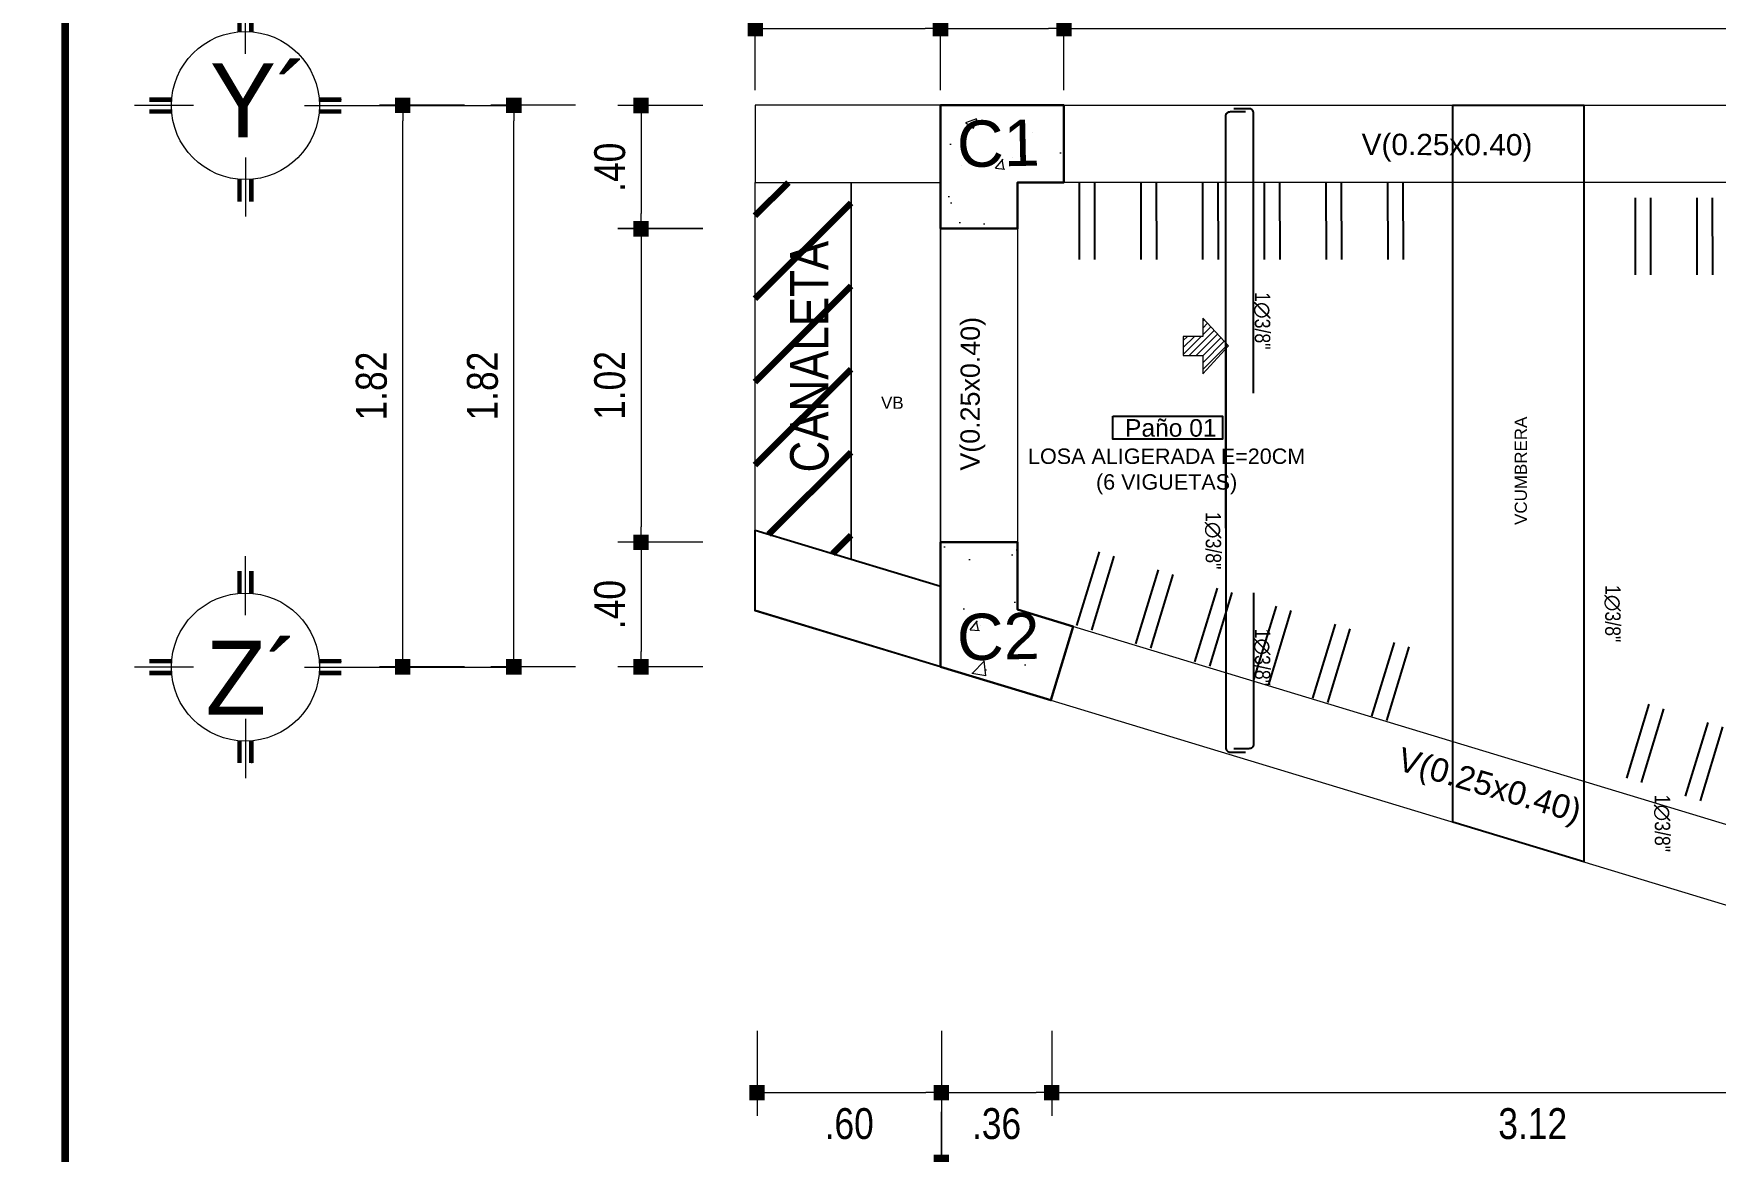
# Model space of a CAD drawing. Header units: millimetres. Extents: x -3570 to 5754, y -12788176 to 1214.
# Drawn here: x 3316.53 to 3327.43, y 1127.01 to 1134.26 of the extents above; entities that cross this region are included whole.
import ezdxf
from ezdxf import colors
from ezdxf.entities.mleader import LeaderData, LeaderLine
from ezdxf.math import Vec2, Vec3

# ---------------------------------------------------------------- set-up
doc = ezdxf.new("R2010")
doc.units = ezdxf.units.MM
doc.linetypes.add('ACAD_ISO04W100', pattern=[30, 24, -3, 0, -3])
doc.linetypes.add('DASHDOTX2', pattern=[2, 1, -0.5, 0, -0.5])
for name, color, linetype in [('.D1 cotas', 1, 'Continuous'), ('.D1 Texto', 7, 'Continuous'), ('.N1 Muros Altos', 220, 'Continuous'), ('0.01PUNTOS', 10, 'Continuous'), ('Tierra de chacr', 254, 'Continuous'), ('viguetas', 4, 'DASHDOTX2')]:
    doc.layers.add(name, color=color, linetype=linetype)
for name, color, linetype, lineweight in [('49. EJES.', 152, 'Continuous', 5), ('COTAS & TEXTOS', 131, 'Continuous', 0), ('Letras', 21, 'Continuous', 20), ('MEMBR', 250, 'Continuous', 25), ('P-Columnas-existentes', 8, 'Continuous', 50), ('SGE_0.05', 8, 'Continuous', 0), ('TEXT', 9, 'Continuous', 0), ('Texto', 7, 'Continuous', 5), ('TEXTOS', 2, 'Continuous', 20)]:
    doc.layers.add(name, color=color, linetype=linetype, lineweight=lineweight)
doc.styles.add('Anot 1.5mm', font='ARIALN.TTF', dxfattribs={"height": 0.0015})
doc.styles.add('Anot 2mm', font='ARIALN.TTF', dxfattribs={"height": 0.002})
doc.styles.add('ARIAL', font='arial.ttf')
doc.styles.add('arial narrow', font='ARIALN.TTF')
doc.styles.add('nemi', font='GOTHIC.TTF')
doc.styles.get("Standard").update_dxf_attribs({"font": 'arial.ttf'})
doc.dimstyles.new('ROMAN50', dxfattribs={"dimtxt": 0.1, "dimasz": 0.05, "dimexe": 0.075, "dimexo": 0.05, "dimgap": 0.05, "dimtad": 2, "dimzin": 4, "dimdsep": 46, "dimtxsty": 'arial narrow', "dimblk": 'BOXFILLED', "dimcen": 0.07, "dimclrd": 142, "dimclre": 142, "dimclrt": 2, "dimaunit": 1, "dimadec": 0, "dimazin": 0, "dimtfac": 1, "dimtix": 1, "dimtmove": 0, "dimatfit": 3, "dimldrblk": 'BOXFILLED', "dimfxl": 0.2, "dimfxlon": 1, "dimtolj": 1, "dimtzin": 0, "dimlwd": 9, "dimlwe": 9, "dimarcsym": 0})

# ---------------------------------------------------------------- blocks, each defined once
blk = doc.blocks.new('*U1096')
at = {"layer": 'viguetas', "color": 2, "ltscale": 0.5}
for p, q in [((0.1249, 0.0253), (-0.1251, 0.0247)), ((0.1251, -0.0247), (-0.1249, -0.0253))]:
    blk.add_line(p, q, dxfattribs=at)
blk = doc.blocks.new('*U1097')
at = {"color": 0, "linetype": 'ByBlock', "lineweight": -2, "transparency": 16777216}
for p in [(0, 1), (0, 0.8), (0, 0.6), (0, 0.4), (0, 0.2), (0, 0)]:
    blk.add_blockref('*U1096', p, dxfattribs=at)
blk = doc.blocks.new('*U1098')
at = {"layer": 'viguetas', "color": 2, "ltscale": 0.5}
for p, q in [((0.1249, 0.0253), (-0.1251, 0.0247)), ((0.1251, -0.0247), (-0.1249, -0.0253))]:
    blk.add_line(p, q, dxfattribs=at)
blk = doc.blocks.new('*U1099')
at = {"color": 0, "linetype": 'ByBlock', "lineweight": -2, "transparency": 16777216}
for p in [(0, 1), (0, 0.8), (0, 0.6), (0, 0.4), (0, 0.2), (0, 0)]:
    blk.add_blockref('*U1098', p, dxfattribs=at)
blk = doc.blocks.new('*U1101')
at = {"layer": 'viguetas', "color": 2, "ltscale": 0.5}
for p, q in [((0.1249, 0.0253), (-0.1251, 0.0247)), ((0.1251, -0.0247), (-0.1249, -0.0253))]:
    blk.add_line(p, q, dxfattribs=at)
blk = doc.blocks.new('*U1095')
at = {"color": 0, "linetype": 'ByBlock', "lineweight": -2, "transparency": 16777216}
for p in [(0, 1), (0, 0.8), (0, 0.6), (0, 0.4), (0, 0.2), (0, 0)]:
    blk.add_blockref('*U1101', p, dxfattribs=at)
blk = doc.blocks.new('*U1100')
at = {"layer": 'viguetas', "color": 2, "ltscale": 0.5}
for p, q in [((0.1249, 0.0253), (-0.1251, 0.0247)), ((0.1251, -0.0247), (-0.1249, -0.0253))]:
    blk.add_line(p, q, dxfattribs=at)
blk = doc.blocks.new('*U1094')
at = {"color": 0, "linetype": 'ByBlock', "lineweight": -2, "transparency": 16777216}
for p in [(0, 1), (0, 0.8), (0, 0.6), (0, 0.4), (0, 0.2), (0, 0)]:
    blk.add_blockref('*U1100', p, dxfattribs=at)
blk = doc.blocks.new('*U247')
at = {"layer": '.N1 Muros Altos'}
blk.add_lwpolyline([(-36.245, -27.679), (-43.509, -27.679, 0.426082), (-43.626, -27.802), (-43.626, -28.192)], format="xyb", dxfattribs=at)
blk = doc.blocks.new('*U204')
at = {"layer": '.N1 Muros Altos'}
blk.add_lwpolyline([(-32.82, -27.679), (-43.509, -27.679, 0.426082), (-43.626, -27.802), (-43.626, -28.192)], format="xyb", dxfattribs=at)
blk = doc.blocks.new('*U205')
at = {"layer": '.N1 Muros Altos'}
blk.add_lwpolyline([(-39.586, -27.679), (-43.509, -27.679, 0.426082), (-43.626, -27.802), (-43.626, -28.192)], format="xyb", dxfattribs=at)
blk = doc.blocks.new('*U97')
at = {"layer": '.N1 Muros Altos'}
blk.add_lwpolyline([(-33.099, -27.679), (-43.509, -27.679, 0.426082), (-43.626, -27.802), (-43.626, -28.192)], format="xyb", dxfattribs=at)
blk = doc.blocks.new('C14')
at = {"layer": 'SGE_0.05'}
h = blk.add_hatch(dxfattribs=at)
h.set_pattern_fill('AR-CONC', color=8, scale=0.002)
h.paths.add_polyline_path([(3297.82, 1121.1203), (3298.1778, 1121.0118), (3298.2503, 1121.251), (3298.07, 1121.3057), (3298.07, 1121.5241), (3297.82, 1121.5241)])
h.paths.add_polyline_path([(3301.5461, 1120.3666), (3301.2961, 1120.3666), (3301.2961, 1120.0665), (3301.5461, 1119.9908)])
h.paths.add_polyline_path([(3301.5461, 1122.9409), (3301.1461, 1122.9409), (3301.1461, 1122.6909), (3301.2961, 1122.6909), (3301.2961, 1122.5409), (3301.5461, 1122.5409)])
h.paths.add_polyline_path([(3297.82, 1122.9409), (3297.82, 1122.5409), (3298.07, 1122.5409), (3298.07, 1122.6909), (3298.22, 1122.6909), (3298.22, 1122.9409)])
at = {"color": 5, "lineweight": 30, "elevation": 0}
for points in [[(3297.82, 1122.9409), (3297.82, 1122.5409), (3298.07, 1122.5409), (3298.07, 1122.6909), (3298.22, 1122.6909), (3298.22, 1122.9409), (3297.82, 1122.9409)], [(3297.82, 1121.5241), (3297.82, 1121.1203), (3298.1778, 1121.0118), (3298.2503, 1121.251), (3298.07, 1121.3057), (3298.07, 1121.5241), (3297.82, 1121.5241)]]:
    blk.add_lwpolyline(points, dxfattribs=at)
at = {"color": 5, "lineweight": 30}
for points in [[(3301.5461, 1122.9409), (3301.5461, 1122.5409), (3301.2961, 1122.5409), (3301.2961, 1122.6909), (3301.1461, 1122.6909), (3301.1461, 1122.9409), (3301.5461, 1122.9409)], [(3301.2961, 1120.3666), (3301.5461, 1120.3666), (3301.5461, 1119.9908), (3301.2961, 1120.0665), (3301.2961, 1120.3666)]]:
    blk.add_lwpolyline(points, dxfattribs=at)
at = {"layer": 'COTAS & TEXTOS', "color": 7, "attachment_point": 1, "rotation": 1.2042, "style": 'ARIAL'}
for s, insert, char_height, width in [('C1', (3301.2672, 1122.9017, -1333), 0.15, 0.065993), ('C1', (3297.8716, 1122.8899, -1333), 0.15, 0.065993), ('C2', (3297.8716, 1121.2909, -1333), 0.15, 0.070307), ('C3', (3301.3111, 1120.2767, -1235.5015), 0.13903, 0.061166)]:
    blk.add_mtext(s, dxfattribs=dict(at, insert=insert, char_height=char_height, width=width))
blk = doc.blocks.new('_BoxFilled')
at = {"color": 0, "linetype": 'ByBlock', "lineweight": -2}
blk.add_line((-0.5, 0), (-1, 0), dxfattribs=at)
at = {"color": 0, "linetype": 'ByBlock'}
blk.add_solid([(-0.5, 0.5), (0.5, 0.5), (-0.5, -0.5), (0.5, -0.5)], dxfattribs=at)
blk = doc.blocks.new('*D1103')
at = {"color": 142, "lineweight": 9, "transparency": 16777216}
for p, q in [((3413.2094, 1142.2299), (3413.2094, 1142.5049)), ((3413.8099, 1142.2299), (3413.8099, 1142.5049)), ((3413.2594, 1142.4299), (3413.7599, 1142.4299))]:
    blk.add_line(p, q, dxfattribs=at)
at = {"layer": 'Defpoints', "color": 0, "lineweight": -2, "transparency": 16777216}
for p in [(3413.8099, 1142.4299), (3413.2094, 1141.7203), (3413.8099, 1141.7211)]:
    blk.add_point(p, dxfattribs=at)
at = {"color": 142, "lineweight": 9, "transparency": 16777216, "xscale": 0.05, "yscale": 0.05, "zscale": 0.05, "rotation": 180}
blk.add_blockref('_BoxFilled', (3413.2094, 1142.4299), dxfattribs=at)
at = {"color": 142, "lineweight": 9, "transparency": 16777216, "xscale": 0.05, "yscale": 0.05, "zscale": 0.05}
blk.add_blockref('_BoxFilled', (3413.8099, 1142.4299), dxfattribs=at)
at = {"color": 7, "lineweight": 20, "transparency": 16777216, "insert": (3413.5097, 1142.5309), "char_height": 0.1, "attachment_point": 5, "style": 'arial narrow'}
blk.add_mtext('\\A1;.60', dxfattribs=at)
blk = doc.blocks.new('*D1104')
at = {"color": 142, "lineweight": 9, "transparency": 16777216}
for p, q in [((3414.2099, 1142.2299), (3414.2099, 1142.5049)), ((3417.1386, 1142.2299), (3417.1386, 1142.5049)), ((3414.2599, 1142.4299), (3417.0886, 1142.4299))]:
    blk.add_line(p, q, dxfattribs=at)
at = {"layer": 'Defpoints', "color": 0, "lineweight": -2, "transparency": 16777216}
for p in [(3417.1386, 1142.4299), (3414.2099, 1141.7211), (3417.1386, 1141.7202)]:
    blk.add_point(p, dxfattribs=at)
at = {"color": 142, "lineweight": 9, "transparency": 16777216, "xscale": 0.05, "yscale": 0.05, "zscale": 0.05, "rotation": 180}
blk.add_blockref('_BoxFilled', (3414.2099, 1142.4299), dxfattribs=at)
at = {"color": 142, "lineweight": 9, "transparency": 16777216, "xscale": 0.05, "yscale": 0.05, "zscale": 0.05}
blk.add_blockref('_BoxFilled', (3417.1386, 1142.4299), dxfattribs=at)
at = {"color": 7, "lineweight": 20, "transparency": 16777216, "insert": (3415.6742, 1142.5309), "char_height": 0.1, "attachment_point": 5, "style": 'arial narrow'}
blk.add_mtext('\\A1;2.93', dxfattribs=at)
blk = doc.blocks.new('*D1105')
at = {"color": 142, "lineweight": 9, "transparency": 16777216}
for p, q in [((3413.0391, 1142.1804), (3412.7641, 1142.1804)), ((3412.8391, 1142.1304), (3412.8391, 1141.8304)), ((3413.0391, 1141.7804), (3412.7641, 1141.7804))]:
    blk.add_line(p, q, dxfattribs=at)
at = {"layer": 'Defpoints', "color": 0, "lineweight": -2, "transparency": 16777216}
for p in [(3413.215, 1142.1804), (3412.8391, 1141.7804), (3413.8125, 1141.7804)]:
    blk.add_point(p, dxfattribs=at)
at = {"color": 142, "lineweight": 9, "transparency": 16777216, "xscale": 0.05, "yscale": 0.05, "zscale": 0.05}
for p, rotation in [((3412.8391, 1142.1804), 90), ((3412.8391, 1141.7804), 270)]:
    blk.add_blockref('_BoxFilled', p, dxfattribs=dict(at, rotation=rotation))
at = {"color": 7, "lineweight": 20, "transparency": 16777216, "insert": (3412.7381, 1141.9804), "char_height": 0.1, "attachment_point": 5, "rotation": 90, "style": 'arial narrow'}
blk.add_mtext('\\A1;.40', dxfattribs=at)
blk = doc.blocks.new('*D1106')
at = {"color": 142, "lineweight": 9, "transparency": 16777216}
for p, q in [((3413.215, 1139.1801), (3413.215, 1138.9051)), ((3413.8125, 1139.1801), (3413.8125, 1138.9051)), ((3413.265, 1138.9801), (3413.7625, 1138.9801))]:
    blk.add_line(p, q, dxfattribs=at)
at = {"layer": 'Defpoints', "color": 0, "lineweight": -2, "transparency": 16777216}
for p in [(3413.215, 1140.3012), (3413.8125, 1140.1201), (3413.8125, 1138.9801)]:
    blk.add_point(p, dxfattribs=at)
at = {"color": 142, "lineweight": 9, "transparency": 16777216, "xscale": 0.05, "yscale": 0.05, "zscale": 0.05, "rotation": 180}
blk.add_blockref('_BoxFilled', (3413.215, 1138.9801), dxfattribs=at)
at = {"color": 142, "lineweight": 9, "transparency": 16777216, "xscale": 0.05, "yscale": 0.05, "zscale": 0.05}
blk.add_blockref('_BoxFilled', (3413.8125, 1138.9801), dxfattribs=at)
at = {"color": 7, "lineweight": 20, "transparency": 16777216, "insert": (3413.5138, 1138.879), "char_height": 0.1, "attachment_point": 5, "style": 'arial narrow'}
blk.add_mtext('\\A1;.60', dxfattribs=at)
blk = doc.blocks.new('*D1107')
at = {"color": 142, "lineweight": 9, "transparency": 16777216}
for p, q in [((3414.1703, 1139.1801), (3414.1703, 1138.9051)), ((3417.2886, 1138.9801), (3417.2886, 1139.0551)), ((3414.2203, 1138.9801), (3417.2386, 1138.9801))]:
    blk.add_line(p, q, dxfattribs=at)
at = {"layer": 'Defpoints', "color": 0, "lineweight": -2, "transparency": 16777216}
for p in [(3414.1703, 1140.2513), (3417.2886, 1138.9801), (3417.2886, 1138.9801)]:
    blk.add_point(p, dxfattribs=at)
at = {"color": 142, "lineweight": 9, "transparency": 16777216, "xscale": 0.05, "yscale": 0.05, "zscale": 0.05, "rotation": 180}
blk.add_blockref('_BoxFilled', (3414.1703, 1138.9801), dxfattribs=at)
at = {"color": 142, "lineweight": 9, "transparency": 16777216, "xscale": 0.05, "yscale": 0.05, "zscale": 0.05}
blk.add_blockref('_BoxFilled', (3417.2886, 1138.9801), dxfattribs=at)
at = {"color": 7, "lineweight": 20, "transparency": 16777216, "insert": (3415.7294, 1138.879), "char_height": 0.1, "attachment_point": 5, "style": 'arial narrow'}
blk.add_mtext('\\A1;3.12', dxfattribs=at)
blk = doc.blocks.new('*D1110')
at = {"color": 142, "lineweight": 9, "transparency": 16777216}
for p, q in [((3413.8125, 1139.1801), (3413.8125, 1138.9051)), ((3414.1703, 1139.1801), (3414.1703, 1138.9051)), ((3413.8625, 1138.9801), (3414.1203, 1138.9801))]:
    blk.add_line(p, q, dxfattribs=at)
at = {"layer": 'Defpoints', "color": 0, "lineweight": -2, "transparency": 16777216}
for p in [(3413.8125, 1140.3598), (3414.1703, 1140.2513), (3414.1703, 1138.9801)]:
    blk.add_point(p, dxfattribs=at)
at = {"color": 142, "lineweight": 9, "transparency": 16777216, "xscale": 0.05, "yscale": 0.05, "zscale": 0.05, "rotation": 180}
blk.add_blockref('_BoxFilled', (3413.8125, 1138.9801), dxfattribs=at)
at = {"color": 142, "lineweight": 9, "transparency": 16777216, "xscale": 0.05, "yscale": 0.05, "zscale": 0.05}
blk.add_blockref('_BoxFilled', (3414.1703, 1138.9801), dxfattribs=at)
at = {"color": 7, "lineweight": 20, "transparency": 16777216, "insert": (3413.9914, 1138.879), "char_height": 0.1, "attachment_point": 5, "style": 'arial narrow'}
blk.add_mtext('\\A1;.36', dxfattribs=at)
blk = doc.blocks.new('*D1114')
at = {"color": 142, "lineweight": 9, "transparency": 16777216}
for p, q in [((3413.8099, 1142.4437), (3413.8099, 1142.7187)), ((3417.536, 1142.4437), (3417.536, 1142.7187)), ((3413.8599, 1142.6437), (3417.486, 1142.6437))]:
    blk.add_line(p, q, dxfattribs=at)
at = {"layer": 'Defpoints', "color": 0, "lineweight": -2, "transparency": 16777216}
for p in [(3417.536, 1142.6437), (3413.8099, 1141.7211), (3417.536, 1141.7211)]:
    blk.add_point(p, dxfattribs=at)
at = {"color": 142, "lineweight": 9, "transparency": 16777216, "xscale": 0.05, "yscale": 0.05, "zscale": 0.05, "rotation": 180}
blk.add_blockref('_BoxFilled', (3413.8099, 1142.6437), dxfattribs=at)
at = {"color": 142, "lineweight": 9, "transparency": 16777216, "xscale": 0.05, "yscale": 0.05, "zscale": 0.05}
blk.add_blockref('_BoxFilled', (3417.536, 1142.6437), dxfattribs=at)
at = {"color": 7, "lineweight": 20, "transparency": 16777216, "insert": (3415.673, 1142.7448), "char_height": 0.1, "attachment_point": 5, "style": 'arial narrow'}
blk.add_mtext('\\A1;3.73', dxfattribs=at)
blk = doc.blocks.new('*D1115')
at = {"color": 142, "lineweight": 9, "transparency": 16777216}
for p, q in [((3413.215, 1142.691), (3413.215, 1142.966)), ((3418.136, 1142.691), (3418.136, 1142.966)), ((3413.265, 1142.891), (3418.086, 1142.891))]:
    blk.add_line(p, q, dxfattribs=at)
at = {"layer": 'Defpoints', "color": 0, "lineweight": -2, "transparency": 16777216}
for p in [(3418.136, 1142.891), (3413.215, 1141.4491), (3418.136, 1141.4491)]:
    blk.add_point(p, dxfattribs=at)
at = {"color": 142, "lineweight": 9, "transparency": 16777216, "xscale": 0.05, "yscale": 0.05, "zscale": 0.05}
for p, rotation in [((3413.215, 1142.891), 179.9995194602947), ((3418.136, 1142.891), 359.9995194602947)]:
    blk.add_blockref('_BoxFilled', p, dxfattribs=dict(at, rotation=rotation))
at = {"color": 7, "lineweight": 20, "transparency": 16777216, "insert": (3415.6755, 1142.9921), "char_height": 0.1, "attachment_point": 5, "rotation": 359.9995, "style": 'arial narrow'}
blk.add_mtext('\\A1;4.92', dxfattribs=at)
blk = doc.blocks.new('*D1120')
at = {"color": 142, "lineweight": 9, "transparency": 16777216}
for p, q in [((3413.0391, 1141.7812), (3412.7641, 1141.7812)), ((3412.8391, 1141.7312), (3412.8391, 1140.8145)), ((3413.0391, 1140.7645), (3412.7641, 1140.7645))]:
    blk.add_line(p, q, dxfattribs=at)
at = {"layer": 'Defpoints', "color": 0, "lineweight": -2, "transparency": 16777216}
for p in [(3413.8099, 1141.7812), (3412.8391, 1140.7645), (3413.8099, 1140.7645)]:
    blk.add_point(p, dxfattribs=at)
at = {"color": 142, "lineweight": 9, "transparency": 16777216, "xscale": 0.05, "yscale": 0.05, "zscale": 0.05}
for p, rotation in [((3412.8391, 1141.7812), 90), ((3412.8391, 1140.7645), 270)]:
    blk.add_blockref('_BoxFilled', p, dxfattribs=dict(at, rotation=rotation))
at = {"color": 7, "lineweight": 20, "transparency": 16777216, "insert": (3412.7381, 1141.2728), "char_height": 0.1, "attachment_point": 5, "rotation": 90, "style": 'arial narrow'}
blk.add_mtext('\\A1;1.02', dxfattribs=at)
blk = doc.blocks.new('*D1121')
at = {"color": 142, "lineweight": 9, "transparency": 16777216}
for p, q in [((3413.0391, 1140.7645), (3412.7641, 1140.7645)), ((3412.8391, 1140.7145), (3412.8391, 1140.4106)), ((3413.0391, 1140.3606), (3412.7641, 1140.3606))]:
    blk.add_line(p, q, dxfattribs=at)
at = {"layer": 'Defpoints', "color": 0, "lineweight": -2, "transparency": 16777216}
for p in [(3413.8099, 1140.7645), (3412.8391, 1140.3606), (3413.8099, 1140.3606)]:
    blk.add_point(p, dxfattribs=at)
at = {"color": 142, "lineweight": 9, "transparency": 16777216, "xscale": 0.05, "yscale": 0.05, "zscale": 0.05}
for p, rotation in [((3412.8391, 1140.7645), 90), ((3412.8391, 1140.3606), 270)]:
    blk.add_blockref('_BoxFilled', p, dxfattribs=dict(at, rotation=rotation))
at = {"color": 7, "lineweight": 20, "transparency": 16777216, "insert": (3412.7381, 1140.5625), "char_height": 0.1, "attachment_point": 5, "rotation": 90, "style": 'arial narrow'}
blk.add_mtext('\\A1;.40', dxfattribs=at)
blk = doc.blocks.new('*D1122')
at = {"color": 142, "lineweight": 9, "transparency": 16777216}
for p, q in [((3413.8125, 1138.9539), (3413.8125, 1138.6789)), ((3417.5386, 1138.9539), (3417.5386, 1138.6789)), ((3413.8625, 1138.7539), (3417.4886, 1138.7539))]:
    blk.add_line(p, q, dxfattribs=at)
at = {"layer": 'Defpoints', "color": 0, "lineweight": -2, "transparency": 16777216}
for p in [(3413.8125, 1140.3598), (3417.5386, 1139.2302), (3417.5386, 1138.7539)]:
    blk.add_point(p, dxfattribs=at)
at = {"color": 142, "lineweight": 9, "transparency": 16777216, "xscale": 0.05, "yscale": 0.05, "zscale": 0.05, "rotation": 180}
blk.add_blockref('_BoxFilled', (3413.8125, 1138.7539), dxfattribs=at)
at = {"color": 142, "lineweight": 9, "transparency": 16777216, "xscale": 0.05, "yscale": 0.05, "zscale": 0.05}
blk.add_blockref('_BoxFilled', (3417.5386, 1138.7539), dxfattribs=at)
at = {"color": 7, "lineweight": 20, "transparency": 16777216, "insert": (3415.6756, 1138.6528), "char_height": 0.1, "attachment_point": 5, "style": 'arial narrow'}
blk.add_mtext('\\A1;3.73', dxfattribs=at)
blk = doc.blocks.new('*D1123')
at = {"color": 142, "lineweight": 9, "transparency": 16777216}
for p, q in [((3413.215, 1138.7213), (3413.215, 1138.4463)), ((3418.136, 1138.7213), (3418.136, 1138.4463)), ((3413.265, 1138.5213), (3418.086, 1138.5213))]:
    blk.add_line(p, q, dxfattribs=at)
at = {"layer": 'Defpoints', "color": 0, "lineweight": -2, "transparency": 16777216}
for p in [(3413.215, 1140.5409), (3418.136, 1139.0491), (3418.136, 1138.5213)]:
    blk.add_point(p, dxfattribs=at)
at = {"color": 142, "lineweight": 9, "transparency": 16777216, "xscale": 0.05, "yscale": 0.05, "zscale": 0.05, "rotation": 180}
blk.add_blockref('_BoxFilled', (3413.215, 1138.5213), dxfattribs=at)
at = {"color": 142, "lineweight": 9, "transparency": 16777216, "xscale": 0.05, "yscale": 0.05, "zscale": 0.05}
blk.add_blockref('_BoxFilled', (3418.136, 1138.5213), dxfattribs=at)
at = {"color": 7, "lineweight": 20, "transparency": 16777216, "insert": (3415.6755, 1138.4202), "char_height": 0.1, "attachment_point": 5, "style": 'arial narrow'}
blk.add_mtext('\\A1;4.92', dxfattribs=at)
blk = doc.blocks.new('*D1124')
at = {"color": 142, "lineweight": 9, "transparency": 16777216}
for p, q in [((3412.6267, 1142.1812), (3412.3517, 1142.1812)), ((3412.4267, 1140.4106), (3412.4267, 1142.1312)), ((3412.6267, 1140.3606), (3412.3517, 1140.3606))]:
    blk.add_line(p, q, dxfattribs=at)
at = {"layer": 'Defpoints', "color": 0, "lineweight": -2, "transparency": 16777216}
for p in [(3412.4267, 1142.1812), (3413.8099, 1142.1812), (3413.8099, 1140.3606)]:
    blk.add_point(p, dxfattribs=at)
at = {"color": 142, "lineweight": 9, "transparency": 16777216, "xscale": 0.05, "yscale": 0.05, "zscale": 0.05}
for p, rotation in [((3412.4267, 1142.1812), 90), ((3412.4267, 1140.3606), 270)]:
    blk.add_blockref('_BoxFilled', p, dxfattribs=dict(at, rotation=rotation))
at = {"color": 7, "lineweight": 20, "transparency": 16777216, "insert": (3412.3256, 1141.2709), "char_height": 0.1, "attachment_point": 5, "rotation": 90, "style": 'arial narrow'}
blk.add_mtext('\\A1;1.82', dxfattribs=at)
blk = doc.blocks.new('*D1125')
at = {"color": 142, "lineweight": 9, "transparency": 16777216}
for p, q in [((3412.2666, 1142.1812), (3411.9916, 1142.1812)), ((3412.0666, 1140.4106), (3412.0666, 1142.1312)), ((3412.2666, 1140.3606), (3411.9916, 1140.3606))]:
    blk.add_line(p, q, dxfattribs=at)
at = {"layer": 'Defpoints', "color": 0, "lineweight": -2, "transparency": 16777216}
for p in [(3412.0666, 1142.1812), (3413.8099, 1142.1812), (3413.8099, 1140.3606)]:
    blk.add_point(p, dxfattribs=at)
at = {"color": 142, "lineweight": 9, "transparency": 16777216, "xscale": 0.05, "yscale": 0.05, "zscale": 0.05}
for p, rotation in [((3412.0666, 1142.1812), 90), ((3412.0666, 1140.3606), 270)]:
    blk.add_blockref('_BoxFilled', p, dxfattribs=dict(at, rotation=rotation))
at = {"color": 7, "lineweight": 20, "transparency": 16777216, "insert": (3411.9655, 1141.2709), "char_height": 0.1, "attachment_point": 5, "rotation": 90, "style": 'arial narrow'}
blk.add_mtext('\\A1;1.82', dxfattribs=at)
blk = doc.blocks.new('eje')
at = {"layer": '49. EJES.', "ltscale": 0.01}
for p, q in [((0, 0.9326), (0, 1.1246)), ((-0.0192, 1.0038), (-0.0192, 1.076)), ((-0.168, 0.7646), (-0.36, 0.7646)), ((0.168, 0.7646), (0.36, 0.7646)), ((0.2392, 0.7838), (0.3114, 0.7838)), ((-0.2392, 0.7454), (-0.3114, 0.7454)), ((0, 0.5726), (0, 0.4446)), ((0.0192, 0.5254), (0.0192, 0.4532))]:
    blk.add_line(p, q, dxfattribs=at)
at = {"layer": '49. EJES.'}
blk.add_line((0, 0.4446), (0, -0.1054), dxfattribs=at)
at = {"layer": '49. EJES.', "ltscale": 0.01, "const_width": 0.0144}
for points in [[(-0.0192, 1.0038), (-0.0192, 1.076)], [(0.0192, 1.0038), (0.0192, 1.076)], [(-0.2392, 0.7838), (-0.3114, 0.7838)], [(0.2392, 0.7838), (0.3114, 0.7838)], [(-0.2392, 0.7454), (-0.3114, 0.7454)], [(0.2392, 0.7454), (0.3114, 0.7454)], [(-0.0192, 0.5254), (-0.0192, 0.4532)], [(0.0192, 0.5254), (0.0192, 0.4532)]]:
    blk.add_lwpolyline(points, dxfattribs=at)
at = {"layer": '49. EJES.', "ltscale": 0.01}
blk.add_circle((0, 0.7646), 0.24, dxfattribs=at)
blk = doc.blocks.new('*D1102')
at = {"color": 142, "lineweight": 9, "transparency": 16777216}
for p, q in [((3413.8099, 1142.2299), (3413.8099, 1142.5049)), ((3414.2099, 1142.2299), (3414.2099, 1142.5049)), ((3413.8599, 1142.4299), (3414.1599, 1142.4299))]:
    blk.add_line(p, q, dxfattribs=at)
at = {"layer": 'Defpoints', "color": 0, "lineweight": -2, "transparency": 16777216}
for p in [(3414.2099, 1142.4299), (3413.8099, 1141.7203), (3414.2099, 1141.7211)]:
    blk.add_point(p, dxfattribs=at)
at = {"color": 142, "lineweight": 9, "transparency": 16777216, "xscale": 0.05, "yscale": 0.05, "zscale": 0.05, "rotation": 180}
blk.add_blockref('_BoxFilled', (3413.8099, 1142.4299), dxfattribs=at)
at = {"color": 142, "lineweight": 9, "transparency": 16777216, "xscale": 0.05, "yscale": 0.05, "zscale": 0.05}
blk.add_blockref('_BoxFilled', (3414.2099, 1142.4299), dxfattribs=at)
at = {"color": 7, "lineweight": 20, "transparency": 16777216, "insert": (3414.0099, 1142.5309), "char_height": 0.1, "attachment_point": 5, "style": 'arial narrow'}
blk.add_mtext('\\A1;.40', dxfattribs=at)
blk = doc.blocks.new('ERTYU')
at = {"layer": '.D1 cotas'}
ml = blk.add_multileader_mtext('Standard', dxfattribs=at)
ml.set_content("Sobrecimiento\\Pf'c=140kg/cm2+25%PM", color=7, style='Anot 2mm')
ml.set_leader_properties()
ml.build(insert=Vec2(0, 0))
ml.multileader.update_dxf_attribs({"text_left_attachment_type": 6, "text_right_attachment_type": 6, "dogleg_length": 0.005, "arrow_head_size": 0.05, "scale": 25})
ctx = ml.context
ctx.base_point, ctx.scale, ctx.char_height, ctx.arrow_head_size, ctx.landing_gap_size, ctx.plane_origin = Vec3(2929.5219, 1727.0123), 25, 0.05, 0.05, 0.05, Vec3(2930.1381, 1726.4838)
ctx.left_attachment, ctx.right_attachment, ctx.text_align_type = 6, 6, 2
notes = []
notes.append((ctx, [(1, (1, 1, 0), (2930.3452, 1727.0123), (-1, 0), 0.125, [(0, [(2930.5044, 1726.7684)], 0, [])])]))
ctx.mtext.insert, ctx.mtext.width, ctx.mtext.alignment, ctx.mtext.flow_direction = Vec3(2930.1702, 1727.077), 0.643167, 3, 5
ml = blk.add_multileader_mtext('Standard', dxfattribs=at)
ml.set_content('Relleno con Material de Prestamo\\P(Afirmado compactado al 98% M.D.S. segun P.M)', color=7, style='Anot 2mm')
ml.set_leader_properties()
ml.build(insert=Vec2(0, 0))
ml.multileader.update_dxf_attribs({"text_left_attachment_type": 6, "text_right_attachment_type": 6, "dogleg_length": 0.005, "arrow_head_size": 0.05, "scale": 25})
ctx = ml.context
ctx.base_point, ctx.scale, ctx.char_height, ctx.arrow_head_size, ctx.landing_gap_size, ctx.plane_origin = Vec3(2928.5146, 1726.854, -6905.0562), 25, 0.05, 0.05, 0.05, Vec3(2929.7394, 1726.2403, -6905.0562)
ctx.left_attachment, ctx.right_attachment, ctx.text_align_type = 6, 6, 2
notes.append((ctx, [(1, (1, 1, 0), (2929.5958, 1726.854, -6905.0562), (-1, 0), 0.125, [(0, [(2929.8199, 1726.2826, -6905.0562)], 0, [])])]))
ctx.mtext.insert, ctx.mtext.width, ctx.mtext.alignment, ctx.mtext.flow_direction = Vec3(2929.4208, 1726.9187, -6905.0562), 0.90505, 3, 5
ml = blk.add_multileader_mtext('Standard', dxfattribs=at)
ml.set_content("Cimiento Corrido \\Pf'c=100 kg/cm2+30%PG. ", color=7, style='Anot 2mm')
ml.set_leader_properties()
ml.build(insert=Vec2(0, 0))
ml.multileader.update_dxf_attribs({"text_left_attachment_type": 6, "text_right_attachment_type": 6, "dogleg_length": 0.005, "arrow_head_size": 0.05, "scale": 25})
ctx = ml.context
ctx.base_point, ctx.scale, ctx.char_height, ctx.arrow_head_size, ctx.landing_gap_size, ctx.plane_origin = Vec3(2928.8982, 1725.7944, -6905.0562), 25, 0.05, 0.05, 0.05, Vec3(2930.6324, 1725.6093, -6905.0562)
ctx.left_attachment, ctx.right_attachment, ctx.text_align_type = 6, 6, 2
notes.append((ctx, [(1, (1, 1, 0), (2929.7496, 1725.7944, -6905.0562), (-1, 0), 0.125, [(0, [(2930.4408, 1725.6515, -6905.0562)], 0, [])])]))
ctx.mtext.insert, ctx.mtext.width, ctx.mtext.alignment, ctx.mtext.flow_direction = Vec3(2929.5746, 1725.8591, -6905.0562), 0.792675, 3, 5
for ctx, leaders in notes:
    for number, flags, end, landing, length, lines in leaders:
        leader = LeaderData()
        leader.index, (leader.has_last_leader_line, leader.has_dogleg_vector, leader.attachment_direction) = number, flags
        leader.last_leader_point, leader.dogleg_vector, leader.dogleg_length = Vec3(end), Vec3(landing), length
        for number, points, colour, breaks in lines:
            line = LeaderLine()
            line.index, line.vertices, line.color, line.breaks = number, Vec3.list(points), colors.encode_raw_color(colour), breaks
            leader.lines.append(line)
        ctx.leaders.append(leader)
blk = doc.blocks.new('ALIGERADO')
at = {"layer": 'P-Columnas-existentes', "lineweight": 200, "true_color": 0x939598}
h = blk.add_hatch(dxfattribs=at)
h.set_pattern_fill('ANSI31', color=252, scale=0.06, angle=180)
h.paths.add_polyline_path([(3413.2094, 1141.9312), (3413.5199, 1141.9312), (3413.5199, 1140.7098), (3413.2094, 1140.804)])
h.paths.add_polyline_path([(3418.136, 1141.8812), (3417.826, 1141.8812), (3417.826, 1139.4043), (3418.136, 1139.3104)])
at = {"layer": 'Tierra de chacr', "lineweight": 15}
h = blk.add_hatch(dxfattribs=at)
h.set_pattern_fill('ANSI31', color=256, scale=0.005)
h.set_pattern_definition([(45, (1918.901958, 262.474557), (-0.01122532015, 0.01122532015), [])])
h.paths.add_polyline_path([(3414.6598, 1141.3701), (3414.6598, 1141.311), (3414.7433, 1141.4009), (3414.6598, 1141.4909), (3414.6598, 1141.4318), (3414.5966, 1141.4318), (3414.5966, 1141.3701)])
at = {"color": 4, "lineweight": 20}
for p, q in [((3414.2099, 1142.1812), (3417.136, 1142.1812)), ((3417.236, 1141.9312), (3414.1099, 1141.9312)), ((3414.0599, 1141.8812), (3414.0599, 1140.5831)), ((3413.8099, 1140.7645), (3413.8099, 1141.7812)), ((3414.0954, 1140.5353), (3417.286, 1139.568)), ((3414.2402, 1140.4914), (3414.1677, 1140.2521)), ((3414.1677, 1140.2521), (3417.286, 1139.3068))]:
    blk.add_line(p, q, dxfattribs=at)
at = {"color": 3}
blk.add_line((3413.4037, 1140.4837), (3413.2123, 1140.5417), dxfattribs=at)
at = {"color": 4}
blk.add_line((3413.8099, 1140.3606), (3413.2123, 1140.5417), dxfattribs=at)
at = {"color": 4, "lineweight": 20, "elevation": 0}
blk.add_lwpolyline([(3413.8099, 1142.1812), (3413.2094, 1142.1812), (3413.2094, 1141.9312), (3413.8099, 1141.9312)], close=True, dxfattribs=at)
at = {"elevation": 0}
blk.add_lwpolyline([(3415.4708, 1139.8571), (3415.4708, 1142.1812), (3415.8947, 1142.1812), (3415.8947, 1139.7286), (3415.4708, 1139.8571)], dxfattribs=at)
at = {"color": 4, "lineweight": 20, "elevation": 0}
for points in [[(3413.2094, 1141.9312), (3413.5199, 1141.9312), (3413.5199, 1140.7098), (3413.2094, 1140.804), (3413.2094, 1141.9312)], [(3413.5199, 1141.9312), (3413.8099, 1141.9312), (3413.8099, 1140.6219), (3413.5199, 1140.7098), (3413.5199, 1141.9312)]]:
    blk.add_lwpolyline(points, dxfattribs=at)
at = {"lineweight": 15, "elevation": -438.2373}
blk.add_lwpolyline([(3414.5966, 1141.4318), (3414.5966, 1141.3701), (3414.6598, 1141.3701), (3414.6598, 1141.311), (3414.7433, 1141.4009), (3414.6598, 1141.4909), (3414.6598, 1141.4318), (3414.5966, 1141.4318)], dxfattribs=at)
at = {"color": 4}
blk.add_lwpolyline([(3413.8099, 1140.3606), (3413.2094, 1140.5426), (3413.2094, 1140.804), (3413.8099, 1140.6219), (3413.8099, 1140.3606)], dxfattribs=at)
at = {"layer": '0.01PUNTOS', "color": 9, "true_color": 0xc7c8ca, "elevation": 0}
blk.add_lwpolyline([(3414.368, 1141.1729), (3414.7242, 1141.1729), (3414.7242, 1141.0982), (3414.368, 1141.0982)], close=True, dxfattribs=at)
at = {"color": 5, "lineweight": 30}
blk.add_blockref('C14', (115.9899, 19.2403), dxfattribs=at)
for name, p, xscale, yscale, zscale, rotation in [('*U204', (3411.2745, 1136.7073), -0.1250000000000003, 0.1250000000000003, 0.125, 90), ('*U247', (3418.2847, 1136.717), 0.1250000000000001, 0.1250000000000001, 0.1250000000000001, 270), ('*U97', (3411.2745, 1145.5374), 0.1250000000000003, 0.1250000000000003, 0.1250000000000003, 90), ('*U205', (3418.2847, 1145.5484), -0.1250000000000001, 0.1250000000000001, 0.1250000000000001, 270)]:
    blk.add_blockref(name, p, dxfattribs=dict(xscale=xscale, yscale=yscale, zscale=zscale, rotation=rotation))
at = {"color": 4, "lineweight": 20}
for name, p, rotation in [('*U1097', (3414.2852, 1141.8063), 270), ('*U1095', (3416.0875, 1141.7563), 270), ('*U1099', (3414.3125, 1140.6065), 252.9376363121805), ('*U1094', (3416.0943, 1140.1122), 252.9272738878039)]:
    blk.add_blockref(name, p, dxfattribs=dict(at, rotation=rotation))
at = {"color": 6, "lineweight": 20, "rotation": 90}
blk.add_blockref('eje', (3412.3213, 1140.3598), dxfattribs=at)
at = {"color": 6, "lineweight": 20, "xscale": -1, "rotation": 180}
blk.add_blockref('eje', (3413.8125, 1138.8127), dxfattribs=at)
at = {"layer": 'TEXTOS', "linetype": 'ACAD_ISO04W100', "rotation": 90}
blk.add_blockref('eje', (3412.3213, 1142.1804), dxfattribs=at)
at = {"layer": '.D1 Texto', "char_height": 0.05, "width": 0.122544, "attachment_point": 1, "rotation": 270, "style": 'Anot 2mm'}
for insert in [(3414.8787, 1141.5754), (3414.7194, 1140.8625), (3416.0143, 1140.6261), (3414.8787, 1140.4846), (3416.1751, 1139.9461)]:
    blk.add_mtext('1∅3/8"', dxfattribs=dict(at, insert=insert))
at = {"lineweight": 15, "style": 'nemi'}
for s, p in [('Y´', (3411.4417, 1142.0769)), ('Z´', (3411.4279, 1140.2051))]:
    blk.add_text(s, height=0.24, dxfattribs=at).set_placement(p)
at = {"layer": 'Letras', "color": 7, "linetype": 'ByBlock', "style": 'Anot 1.5mm'}
blk.add_text('CANALETA ', height=0.12418, rotation=90, dxfattribs=at).set_placement((3413.4466, 1140.9909, 10475.6368))
at = {"layer": 'TEXT', "color": 9, "true_color": 0xc7c8ca, "attachment_point": 1, "style": 'ARIAL'}
for s, insert, char_height, width in [('Paño 01', (3414.4081, 1141.1637), 0.05694, 0.587122), ('\\pxqc;LOSA ALIGERADA E=20CM\\P(6 VIGUETAS)', (3413.9991, 1141.0684), 0.05, 1.087231)]:
    blk.add_mtext(s, dxfattribs=dict(at, insert=insert, char_height=char_height, width=width))
at = {"layer": 'Texto'}
for s, height, rotation, p in [('V(0.25x0.40)', 0.069216, 359.8639, (3415.1746, 1142.02, -18337.6262)), ('V(0.25x0.40)', 0.06232, 89.8639, (3413.9364, 1140.9966)), ('VCUMBRERA', 0.03934, 90, (3415.7104, 1140.8206)), ('V(0.25x0.40)', 0.07657, 343.5027, (3415.2857, 1140.0279, -20285.9509))]:
    blk.add_text(s, height=height, rotation=rotation, dxfattribs=at).set_placement(p)
blk.add_text('VB', height=0.03934, dxfattribs=at).set_placement((3413.6171, 1141.1971, 5678.7355))
at = {"color": 6, "lineweight": 20}
dim = blk.add_aligned_dim(p1=(3413.215, 1141.4491), p2=(3418.136, 1141.4491), distance=1.4419, dimstyle='ROMAN50', override={"dimclrt": 7}, dxfattribs=at)
dim.commit()
dim.dimension.update_dxf_attribs({"geometry": '*D1115', "text_midpoint": (3415.6755, 1142.9921)})
for base, p1, p2, picture, middle in [((3417.536, 1142.6437), (3413.8099, 1141.7211), (3417.536, 1141.7211), '*D1114', (3415.673, 1142.7448)), ((3413.8099, 1142.4299), (3413.2094, 1141.7203), (3413.8099, 1141.7211), '*D1103', (3413.5097, 1142.5309)), ((3414.2099, 1142.4299), (3413.8099, 1141.7203), (3414.2099, 1141.7211), '*D1102', (3414.0099, 1142.5309)), ((3417.1386, 1142.4299), (3414.2099, 1141.7211), (3417.1386, 1141.7202), '*D1104', (3415.6742, 1142.5309)), ((3418.136, 1138.5213), (3413.215, 1140.5409), (3418.136, 1139.0491), '*D1123', (3415.6755, 1138.4202)), ((3414.1703, 1138.9801), (3413.8125, 1140.3598), (3414.1703, 1140.2513), '*D1110', (3413.9914, 1138.879)), ((3417.5386, 1138.7539), (3413.8125, 1140.3598), (3417.5386, 1139.2302), '*D1122', (3415.6756, 1138.6528)), ((3417.2886, 1138.9801), (3414.1703, 1140.2513), (3417.2886, 1138.9801), '*D1107', (3415.7294, 1138.879))]:
    dim = blk.add_linear_dim(base=base, p1=p1, p2=p2, dimstyle='ROMAN50', override={"dimclrt": 7}, dxfattribs=at)
    dim.commit()
    dim.dimension.update_dxf_attribs({"geometry": picture, "text_midpoint": middle})
for base, p1, p2, picture, middle in [((3412.0666, 1142.1812), (3413.8099, 1140.3606), (3413.8099, 1142.1812), '*D1125', (3411.9655, 1141.2709)), ((3412.4267, 1142.1812), (3413.8099, 1140.3606), (3413.8099, 1142.1812), '*D1124', (3412.3256, 1141.2709)), ((3412.8391, 1141.7804), (3413.215, 1142.1804), (3413.8125, 1141.7804), '*D1105', (3412.7381, 1141.9804)), ((3412.8391, 1140.7645), (3413.8099, 1141.7812), (3413.8099, 1140.7645), '*D1120', (3412.7381, 1141.2728)), ((3412.8391, 1140.3606), (3413.8099, 1140.7645), (3413.8099, 1140.3606), '*D1121', (3412.7381, 1140.5625))]:
    dim = blk.add_linear_dim(base=base, p1=p1, p2=p2, angle=90, dimstyle='ROMAN50', override={"dimclrt": 7}, dxfattribs=at)
    dim.commit()
    dim.dimension.update_dxf_attribs({"geometry": picture, "text_midpoint": middle})
dim = blk.add_linear_dim(base=(3413.8125, 1138.9801), p1=(3413.215, 1140.3012), p2=(3413.8125, 1140.1201), dimstyle='ROMAN50', override={"dimclrt": 7}, dxfattribs=at)
dim.commit()
dim.dimension.update_dxf_attribs({"geometry": '*D1106', "text_midpoint": (3413.5138, 1138.9801), "dimtype": 160})

msp = doc.modelspace()

# ---------------------------------------------------------------- linework, layer by layer
at = {"layer": 'MEMBR', "color": 7, "lineweight": 53, "ltscale": 0.025, "const_width": 0.0499}
msp.add_lwpolyline([(3316.732, 1150.583), (3357.732, 1150.583), (3357.732, 1121.883), (3316.732, 1121.883)], close=True, dxfattribs=at)

# ---------------------------------------------------------------- block references
at = {"color": 5, "lineweight": 30, "xscale": 2, "yscale": 2, "zscale": 2}
msp.add_blockref('ALIGERADO', (-3505.213, -1150.571), dxfattribs=at)
at = {"lineweight": 15, "xscale": 2, "yscale": 2, "zscale": 2}
msp.add_blockref('ERTYU', (-2508.906, -2320, 27620.225), dxfattribs=at)

doc.saveas('drawing.dxf')
